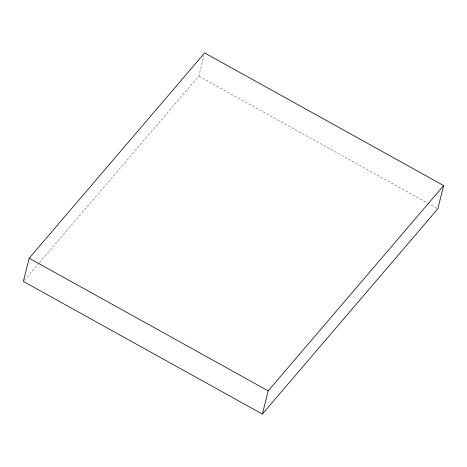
<?xml version="1.0" encoding="UTF-8"?>
<svg xmlns="http://www.w3.org/2000/svg" width="467" height="467" viewBox="0 0 467 467"><rect width="100%" height="100%" fill="white"/><g stroke="black" fill="none" stroke-linecap="round" stroke-linejoin="round"><path stroke-width="0.35" stroke-dasharray="2.33 1.75" d="M39.432 262.606L198.814 76.133L203.933 55.748M24.296 280.317L38.959 263.16M198.814 76.133L426.99 202.76M427.626 203.116L437.188 208.422"/><path stroke-width="0.7" d="M29.176 258.228L23.35 281.42L262.361 414.066L437.824 208.772L443.65 185.58L204.639 52.934L29.176 258.228L268.186 390.867L262.361 414.066M268.186 390.867L443.65 185.58"/></g></svg>
